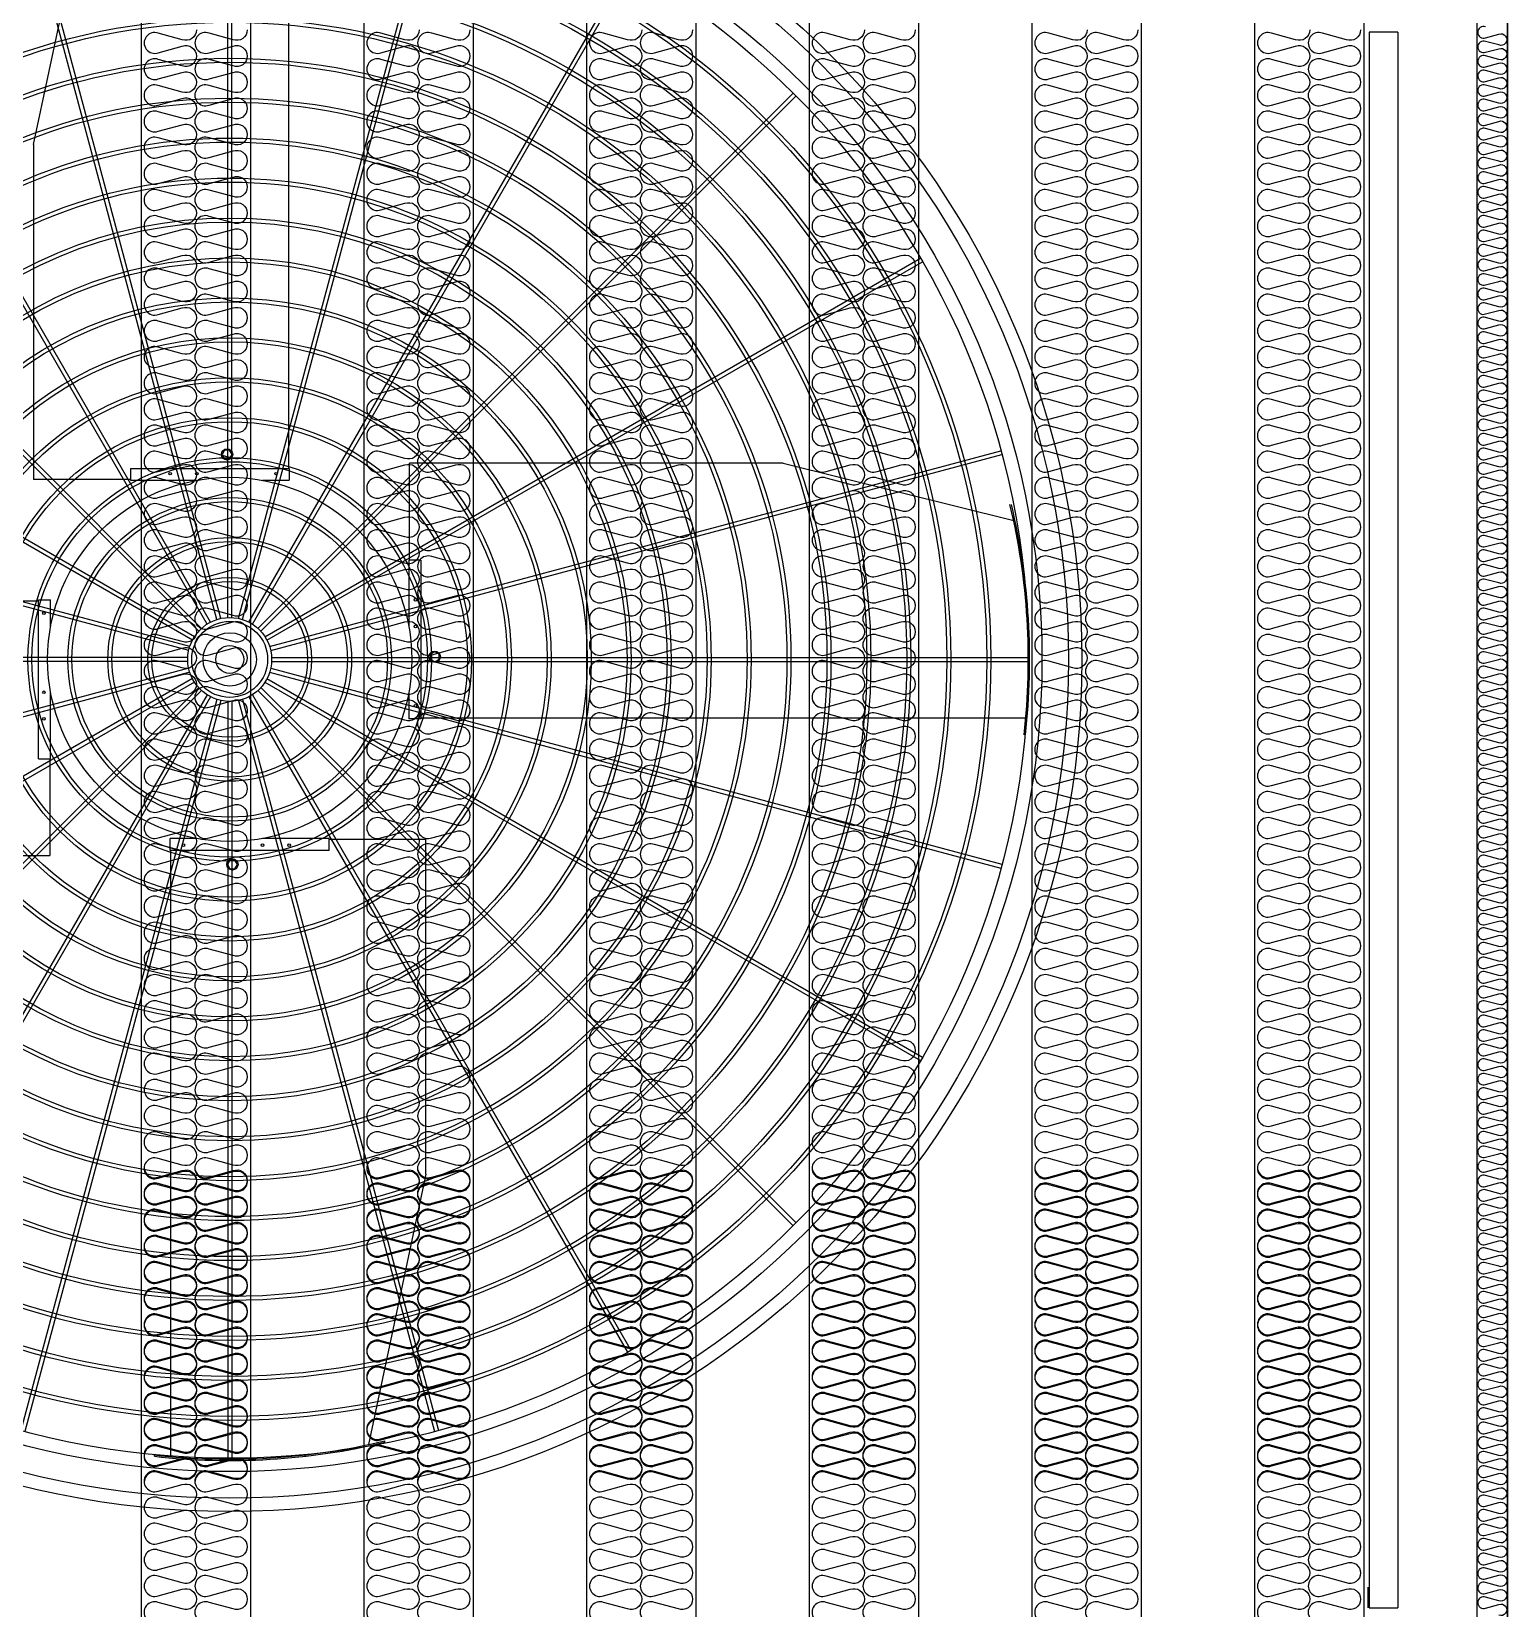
# Model space of a CAD drawing. Header units: millimetres. Extents: x 1817 to 34080, y 1746 to 24560.
# Drawn here: x 6023 to 8048, y 10182 to 12345 of the extents above; entities that cross this region are included whole.
import ezdxf

# ---------------------------------------------------------------- set-up
doc = ezdxf.new("R2010")
doc.units = ezdxf.units.MM
for name, color, linetype in [('LINE', 7, 'Continuous'), ('SMS', 220, 'Continuous'), ('냉각탑', 4, 'Continuous')]:
    doc.layers.add(name, color=color, linetype=linetype)

# ---------------------------------------------------------------- blocks, each defined once
blk = doc.blocks.new('A$C1FB73ED1')
for p, q in [((1277, 1342.9), (1277, 2480)), ((1283, 1342.9), (1283, 2480)), ((1266.6, 1341.6), (972.3, 2439.9)), ((1293.4, 1341.6), (1587.7, 2439.9)), ((1260.8, 1340), (966.5, 2438.3)), ((1299.2, 1340), (1593.5, 2438.3)), ((1245.9, 1333), (677.4, 2317.7)), ((1251.1, 1336), (682.6, 2320.7)), ((1308.9, 1336), (1877.4, 2320.7)), ((1314.1, 1333), (1882.6, 2317.7)), ((1233.4, 1322.4), (429.4, 2126.4)), ((1237.6, 1326.6), (433.6, 2130.6)), ((1322.4, 1326.6), (2126.4, 2130.6)), ((1326.6, 1322.4), (2130.6, 2126.4)), ((1224, 1308.9), (239.3, 1877.4)), ((1227, 1314.1), (242.3, 1882.6)), ((1333, 1314.1), (2317.7, 1882.6)), ((1336, 1308.9), (2320.7, 1877.4)), ((1218.4, 1293.4), (120.1, 1587.7)), ((1220, 1299.2), (121.7, 1593.5)), ((1340, 1299.2), (2438.3, 1593.5)), ((1341.6, 1293.4), (2439.9, 1587.7)), ((1217.1, 1283), (80, 1283)), ((1342.9, 1283), (2480, 1283)), ((1217.1, 1277), (80, 1277)), ((1218.4, 1266.6), (120.1, 972.3)), ((1220, 1260.8), (121.7, 966.5)), ((1340, 1260.8), (2438.3, 966.5)), ((1341.6, 1266.6), (2439.9, 972.3)), ((1342.9, 1277), (2480, 1277)), ((1224, 1251.1), (239.3, 682.6)), ((1227, 1245.9), (242.3, 677.4)), ((1233.4, 1237.6), (429.4, 433.6)), ((1237.6, 1233.4), (433.6, 429.4)), ((1322.4, 1233.4), (2126.4, 429.4)), ((1326.6, 1237.6), (2130.6, 433.6)), ((1333, 1245.9), (2317.7, 677.4)), ((1336, 1251.1), (2320.7, 682.6)), ((1245.9, 1227), (677.4, 242.3)), ((1251.1, 1224), (682.6, 239.3)), ((1260.8, 1220), (966.5, 121.7)), ((1266.6, 1218.4), (972.3, 120.1)), ((1277, 1217.1), (1277, 80)), ((1283, 1217.1), (1283, 80)), ((1293.4, 1218.4), (1587.7, 120.1)), ((1299.2, 1220), (1593.5, 121.7)), ((1308.9, 1224), (1877.4, 239.3)), ((1314.1, 1227), (1882.6, 242.3))]:
    blk.add_line(p, q)
for radius in [1280, 1260, 1220, 1200]:
    blk.add_circle((1280, 1280), radius)
at = {"ltscale": 5}
for radius in [1143, 1137, 1083, 1077, 1023, 1017, 963, 957, 903, 897, 843, 837, 783, 777, 723, 717, 663, 657, 603, 597, 543, 537, 483, 477, 423, 417, 363, 357, 303, 297, 243, 237, 183, 177, 123, 117, 63, 57, 40, 21]:
    blk.add_circle((1280, 1280), radius, dxfattribs=at)
at = {"color": 7}
blk.add_circle((1280, 1280), 273.5, dxfattribs=at)
at = {"layer": 'LINE', "color": 7}
for p, q in [((1368.2, 2477.5), (1368.2, 1567)), ((985.2, 2053.4), (1071.5, 2459.4)), ((985.2, 2053.4), (985.2, 1550)), ((1130.8, 1567), (1369.4, 1567)), ((1130.8, 1567), (1369.4, 1567)), ((1130.8, 1567), (1130.8, 1549)), ((1130.8, 1567), (1130.8, 1549)), ((1369.4, 1567), (1369.4, 1549)), ((1369.4, 1567), (1369.4, 1549)), ((2111.5, 1574.8), (1550, 1574.8)), ((1550, 1429.2), (1550, 1574.8)), ((1550, 1429.2), (1550, 1574.8)), ((2111.5, 1574.8), (2457.5, 1488.5)), ((1130.8, 1550), (985.2, 1550)), ((1130.8, 1550), (985.2, 1550)), ((1130.8, 1549), (1230.5, 1549)), ((1130.8, 1549), (1230.5, 1549)), ((1329.5, 1549), (1369.4, 1549)), ((1329.5, 1549), (1369.4, 1549)), ((1549, 1429.2), (1549, 1329.5)), ((1549, 1429.2), (1549, 1329.5)), ((1567, 1429.2), (1549, 1429.2)), ((1567, 1429.2), (1549, 1429.2)), ((1567, 1429.2), (1567, 1190.6)), ((1567, 1429.2), (1567, 1190.6)), ((84.4, 1368.2), (993, 1368.2)), ((84.4, 1368.2), (993, 1368.2)), ((993, 1130.8), (993, 1369.4)), ((993, 1130.8), (993, 1369.4)), ((993, 1369.4), (1011, 1369.4)), ((993, 1369.4), (1011, 1369.4)), ((993, 1130.8), (993, 1369.4)), ((993, 1130.8), (993, 1369.4)), ((993, 1369.4), (1011, 1369.4)), ((993, 1369.4), (1011, 1369.4)), ((1011, 1329.5), (1011, 1369.4)), ((1011, 1329.5), (1011, 1369.4)), ((1011, 1329.5), (1011, 1369.4)), ((1011, 1329.5), (1011, 1369.4)), ((1011, 1130.8), (1011, 1230.5)), ((1011, 1130.8), (1011, 1230.5)), ((1011, 1130.8), (1011, 1230.5)), ((1011, 1130.8), (1011, 1230.5)), ((1549, 1230.5), (1549, 1190.6)), ((1549, 1230.5), (1549, 1190.6)), ((1567, 1190.6), (1549, 1190.6)), ((1567, 1190.6), (1549, 1190.6)), ((2475.6, 1191.8), (1567, 1191.8)), ((993, 1130.8), (1011, 1130.8)), ((993, 1130.8), (1011, 1130.8)), ((993, 1130.8), (1011, 1130.8)), ((993, 1130.8), (1011, 1130.8)), ((1010, 1130.8), (1010, 985.2)), ((1010, 1130.8), (1010, 985.2)), ((1010, 1130.8), (1010, 985.2)), ((1010, 1130.8), (1010, 985.2)), ((1230.5, 1011), (1190.6, 1011)), ((1190.6, 993), (1190.6, 1011)), ((1230.5, 1011), (1190.6, 1011)), ((1190.6, 993), (1190.6, 1011)), ((1429.2, 1011), (1329.5, 1011)), ((1429.2, 1011), (1329.5, 1011)), ((1429.2, 993), (1429.2, 1011)), ((1429.2, 993), (1429.2, 1011)), ((1429.2, 1010), (1574.8, 1010)), ((1429.2, 1010), (1574.8, 1010)), ((1574.8, 506.6), (1574.8, 1010)), ((508.5, 985.2), (1010, 985.2)), ((508.5, 985.2), (1010, 985.2)), ((1429.2, 993), (1190.6, 993)), ((1429.2, 993), (1190.6, 993)), ((1191.8, 82.5), (1191.8, 993)), ((1574.8, 506.6), (1488.5, 100.6)), ((1512.8, 104.1), (1512.8, 106.1)), ((1166.8, 83), (1166.8, 85)), ((1393.2, 83), (1393.2, 85))]:
    blk.add_line(p, q, dxfattribs=at)
for points in [[(1272.3, 1594.4), (1268.5, 1587.9), (1272.3, 1581.4), (1279.8, 1581.4), (1283.5, 1587.9), (1279.8, 1594.4)], [(1272.3, 1594.4), (1268.5, 1587.9), (1272.3, 1581.4), (1279.8, 1581.4), (1283.5, 1587.9), (1279.8, 1594.4)], [(1594.4, 1287.7), (1587.9, 1291.5), (1581.4, 1287.7), (1581.4, 1280.2), (1587.9, 1276.5), (1594.4, 1280.2)], [(1594.4, 1287.7), (1587.9, 1291.5), (1581.4, 1287.7), (1581.4, 1280.2), (1587.9, 1276.5), (1594.4, 1280.2)], [(1287.7, 965.6), (1291.5, 972.1), (1287.7, 978.6), (1280.2, 978.6), (1276.5, 972.1), (1280.2, 965.6)], [(1287.7, 965.6), (1291.5, 972.1), (1287.7, 978.6), (1280.2, 978.6), (1276.5, 972.1), (1280.2, 965.6)]]:
    blk.add_lwpolyline(points, close=True, dxfattribs=at)
for centre, radius in [((1276, 1587.9), 8.5), ((1276, 1587.9), 8.5), ((1190.6, 1559), 2), ((1190.6, 1559), 2), ((1230.6, 1559), 2), ((1230.6, 1559), 2), ((1349.6, 1559), 2), ((1349.6, 1559), 2), ((1001, 1349.6), 2), ((1001, 1349.6), 2), ((1001, 1349.6), 2), ((1001, 1349.6), 2), ((1559, 1369.4), 2), ((1559, 1369.4), 2), ((1559, 1329.4), 2), ((1559, 1329.4), 2), ((1587.9, 1284), 8.5), ((1587.9, 1284), 8.5), ((1001, 1230.6), 2), ((1001, 1230.6), 2), ((1001, 1230.6), 2), ((1001, 1230.6), 2), ((1559, 1210.4), 2), ((1559, 1210.4), 2), ((1001, 1190.6), 2), ((1001, 1190.6), 2), ((1001, 1190.6), 2), ((1001, 1190.6), 2), ((1210.4, 1001), 2), ((1210.4, 1001), 2), ((1329.4, 1001), 2), ((1329.4, 1001), 2), ((1369.4, 1001), 2), ((1369.4, 1001), 2), ((1284, 972.1), 8.5), ((1284, 972.1), 8.5)]:
    blk.add_circle(centre, radius, dxfattribs=at)
for centre, radius, start, end in [((1481.5, 1280), 998, 353.4876, 13.487), ((1481.5, 1280), 1000, 353.5007, 13.4595), ((1280, 1076.6), 998, 263.4876, 283.487), ((1280, 1076.6), 1000, 263.5007, 283.4595)]:
    blk.add_arc(centre, radius, start, end, dxfattribs=at)
blk = doc.blocks.new('SP전면')
at = {"color": 7}
for p, q in [((31549.2, -80510.4), (31549.2, -83988.4)), ((31699.2, -80510.4), (31699.2, -83988.4))]:
    blk.add_line(p, q, dxfattribs=at)
at = {"layer": 'SMS', "color": 5}
for points in [[(31625.1, -81432.6, -0.524856), (31605.6, -81446.1), (31572.7, -81437.2, 1.449198), (31572.7, -81464), (31605.6, -81455.1, -0.524856), (31625.1, -81468.6, -0.524856), (31605.6, -81482), (31572.7, -81473.1, 1.449198), (31572.7, -81499.9), (31605.6, -81491, -0.524856), (31625.1, -81504.5, -0.524856), (31605.6, -81517.9), (31572.7, -81509, 1.449198), (31572.7, -81535.9), (31605.6, -81526.9, -0.524856), (31625.1, -81540.4, -0.524856), (31605.6, -81553.8), (31572.7, -81544.9, 1.449198), (31572.7, -81571.8), (31605.6, -81562.9, -0.524856), (31625.1, -81576.3, -0.524856), (31605.6, -81589.7), (31572.7, -81580.8, 1.449198), (31572.7, -81607.7), (31605.6, -81598.8, -0.524856), (31625.1, -81612.2, -0.524856), (31605.6, -81625.6), (31572.7, -81616.7, 1.449198), (31572.7, -81643.6), (31605.6, -81634.7, -0.524856), (31625.1, -81648.1, -0.524856), (31605.6, -81661.5), (31572.7, -81652.6, 1.449198), (31572.7, -81679.5), (31605.6, -81670.6, -0.524856), (31625.1, -81684, -0.524856), (31605.6, -81697.4), (31572.7, -81688.5, 1.449198), (31572.7, -81715.4), (31605.6, -81706.5, -0.524856), (31625.1, -81719.9, -0.524856), (31605.6, -81733.4), (31572.7, -81724.5, 1.449198), (31572.7, -81751.3), (31605.6, -81742.4, -0.524856), (31625.1, -81755.8, -0.524856), (31605.6, -81769.3), (31572.7, -81760.4, 1.449198), (31572.7, -81787.2), (31605.6, -81778.3, -0.524856), (31625.1, -81791.7, -0.524856), (31605.6, -81805.2), (31572.7, -81796.3, 1.449198), (31572.7, -81823.1), (31605.6, -81814.2, -0.524856), (31625.1, -81827.7, -0.524856), (31605.6, -81841.1), (31572.7, -81832.2, 1.449198), (31572.7, -81859), (31605.6, -81850.1, -0.524856), (31625.1, -81863.6, -0.524856), (31605.6, -81877), (31572.7, -81868.1, 1.449198), (31572.7, -81895), (31605.6, -81886, -0.524856), (31625.1, -81899.5, -0.524856), (31605.6, -81912.9), (31572.7, -81904, 1.449198), (31572.7, -81930.9), (31605.6, -81922, -0.524856), (31625.1, -81935.4, -0.524856), (31605.6, -81948.8), (31572.7, -81939.9, 1.449198), (31572.7, -81966.8), (31605.6, -81957.9, -0.524856), (31625.1, -81971.3, -0.524856), (31605.6, -81984.7), (31572.7, -81975.8, 1.449198), (31572.7, -82002.7), (31605.6, -81993.8, -0.524856), (31625.1, -82007.2, -0.524856), (31605.6, -82020.6), (31572.7, -82011.7, 1.449198), (31572.7, -82038.6), (31605.6, -82029.7, -0.524856), (31625.1, -82043.1, -0.524856), (31605.6, -82056.5), (31572.7, -82047.6, 1.449198), (31572.7, -82074.5), (31605.6, -82065.6, -0.524856), (31625.1, -82079, -0.524856), (31605.6, -82092.5), (31572.7, -82083.6, 1.449198), (31572.7, -82110.4), (31605.6, -82101.5, -0.524856), (31625.1, -82114.9, -0.524856), (31605.6, -82128.4), (31572.7, -82119.5, 1.449198), (31572.7, -82146.3), (31605.6, -82137.4, -0.524856), (31625.1, -82150.8, -0.524856), (31605.6, -82164.3), (31572.7, -82155.4, 1.449198), (31572.7, -82182.2), (31605.6, -82173.3, -0.524856), (31625.1, -82186.8, -0.524856), (31605.6, -82200.2), (31572.7, -82191.3, 1.449198), (31572.7, -82218.1), (31605.6, -82209.2, -0.524856), (31625.1, -82222.7, -0.524856), (31605.6, -82236.1), (31572.7, -82227.2, 1.449198), (31572.7, -82254.1), (31605.6, -82245.1, -0.524856), (31625.1, -82258.6, -0.524856), (31605.6, -82272), (31572.7, -82263.1, 1.449198), (31572.7, -82290), (31605.6, -82281.1, -0.524856), (31625.1, -82294.5, -0.524856), (31605.6, -82307.9), (31572.7, -82299, 1.449198), (31572.7, -82325.9), (31605.6, -82317, -0.524856), (31625.1, -82330.4, -0.524856), (31605.6, -82343.8), (31572.7, -82334.9, 1.449198), (31572.7, -82361.8), (31605.6, -82352.9, -0.524856), (31625.1, -82366.3, -0.417249), (31610.6, -82380.7)], [(31694.7, -81432.6, -0.524856), (31675.2, -81446.1), (31642.3, -81437.2, 1.449198), (31642.3, -81464), (31675.2, -81455.1, -0.524856), (31694.7, -81468.6, -0.524856), (31675.2, -81482), (31642.3, -81473.1, 1.449198), (31642.3, -81499.9), (31675.2, -81491, -0.524856), (31694.7, -81504.5, -0.524856), (31675.2, -81517.9), (31642.3, -81509, 1.449198), (31642.3, -81535.9), (31675.2, -81526.9, -0.524856), (31694.7, -81540.4, -0.524856), (31675.2, -81553.8), (31642.3, -81544.9, 1.449198), (31642.3, -81571.8), (31675.2, -81562.9, -0.524856), (31694.7, -81576.3, -0.524856), (31675.2, -81589.7), (31642.3, -81580.8, 1.449198), (31642.3, -81607.7), (31675.2, -81598.8, -0.524856), (31694.7, -81612.2, -0.524856), (31675.2, -81625.6), (31642.3, -81616.7, 1.449198), (31642.3, -81643.6), (31675.2, -81634.7, -0.524856), (31694.7, -81648.1, -0.524856), (31675.2, -81661.5), (31642.3, -81652.6, 1.449198), (31642.3, -81679.5), (31675.2, -81670.6, -0.524856), (31694.7, -81684, -0.524856), (31675.2, -81697.4), (31642.3, -81688.5, 1.449198), (31642.3, -81715.4), (31675.2, -81706.5, -0.524856), (31694.7, -81719.9, -0.524856), (31675.2, -81733.4), (31642.3, -81724.5, 1.449198), (31642.3, -81751.3), (31675.2, -81742.4, -0.524856), (31694.7, -81755.8, -0.524856), (31675.2, -81769.3), (31642.3, -81760.4, 1.449198), (31642.3, -81787.2), (31675.2, -81778.3, -0.524856), (31694.7, -81791.7, -0.524856), (31675.2, -81805.2), (31642.3, -81796.3, 1.449198), (31642.3, -81823.1), (31675.2, -81814.2, -0.524856), (31694.7, -81827.7, -0.524856), (31675.2, -81841.1), (31642.3, -81832.2, 1.449198), (31642.3, -81859), (31675.2, -81850.1, -0.524856), (31694.7, -81863.6, -0.524856), (31675.2, -81877), (31642.3, -81868.1, 1.449198), (31642.3, -81895), (31675.2, -81886, -0.524856), (31694.7, -81899.5, -0.524856), (31675.2, -81912.9), (31642.3, -81904, 1.449198), (31642.3, -81930.9), (31675.2, -81922, -0.524856), (31694.7, -81935.4, -0.524856), (31675.2, -81948.8), (31642.3, -81939.9, 1.449198), (31642.3, -81966.8), (31675.2, -81957.9, -0.524856), (31694.7, -81971.3, -0.524856), (31675.2, -81984.7), (31642.3, -81975.8, 1.449198), (31642.3, -82002.7), (31675.2, -81993.8, -0.524856), (31694.7, -82007.2, -0.524856), (31675.2, -82020.6), (31642.3, -82011.7, 1.449198), (31642.3, -82038.6), (31675.2, -82029.7, -0.524856), (31694.7, -82043.1, -0.524856), (31675.2, -82056.5), (31642.3, -82047.6, 1.449198), (31642.3, -82074.5), (31675.2, -82065.6, -0.524856), (31694.7, -82079, -0.524856), (31675.2, -82092.5), (31642.3, -82083.6, 1.449198), (31642.3, -82110.4), (31675.2, -82101.5, -0.524856), (31694.7, -82114.9, -0.524856), (31675.2, -82128.4), (31642.3, -82119.5, 1.449198), (31642.3, -82146.3), (31675.2, -82137.4, -0.524856), (31694.7, -82150.8, -0.524856), (31675.2, -82164.3), (31642.3, -82155.4, 1.449198), (31642.3, -82182.2), (31675.2, -82173.3, -0.524856), (31694.7, -82186.8, -0.524856), (31675.2, -82200.2), (31642.3, -82191.3, 1.449198), (31642.3, -82218.1), (31675.2, -82209.2, -0.524856), (31694.7, -82222.7, -0.524856), (31675.2, -82236.1), (31642.3, -82227.2, 1.449198), (31642.3, -82254.1), (31675.2, -82245.1, -0.524856), (31694.7, -82258.6, -0.524856), (31675.2, -82272), (31642.3, -82263.1, 1.449198), (31642.3, -82290), (31675.2, -82281.1, -0.524856), (31694.7, -82294.5, -0.524856), (31675.2, -82307.9), (31642.3, -82299, 1.449198), (31642.3, -82325.9), (31675.2, -82317, -0.524856), (31694.7, -82330.4, -0.524856), (31675.2, -82343.8), (31642.3, -82334.9, 1.449198), (31642.3, -82361.8), (31675.2, -82352.9, -0.524856), (31694.7, -82366.3, -0.417249), (31680.2, -82380.7)], [(31553.7, -82351.9, 0.446849), (31572.7, -82361.8), (31605.6, -82352.9, -0.524856), (31625.1, -82366.3, -0.524856), (31605.6, -82379.7), (31572.7, -82370.8, 1.449198), (31572.7, -82397.7), (31605.6, -82388.8, -0.524856), (31625.1, -82402.2, -0.524856), (31605.6, -82415.6), (31572.7, -82406.7, 1.449198), (31572.7, -82433.6), (31605.6, -82424.7, -0.524856), (31625.1, -82438.1, -0.524856), (31605.6, -82451.6), (31572.7, -82442.7, 1.449198), (31572.7, -82469.5), (31605.6, -82460.6, -0.524856), (31625.1, -82474, -0.524856), (31605.6, -82487.5), (31572.7, -82478.6, 1.449198), (31572.7, -82505.4), (31605.6, -82496.5, -0.524856), (31625.1, -82509.9, -0.524856), (31605.6, -82523.4), (31572.7, -82514.5, 1.449198), (31572.7, -82541.3), (31605.6, -82532.4, -0.524856), (31625.1, -82545.9, -0.524856), (31605.6, -82559.3), (31572.7, -82550.4, 1.449198), (31572.7, -82577.2), (31605.6, -82568.3, -0.524856), (31625.1, -82581.8, -0.524856), (31605.6, -82595.2), (31572.7, -82586.3, 1.449198), (31572.7, -82613.2), (31605.6, -82604.2, -0.524856), (31625.1, -82617.7, -0.524856), (31605.6, -82631.1), (31572.7, -82622.2, 1.449198), (31572.7, -82649.1), (31605.6, -82640.2, -0.524856), (31625.1, -82653.6, -0.524856), (31605.6, -82667), (31572.7, -82658.1, 1.449198), (31572.7, -82685), (31605.6, -82676.1, -0.524856), (31625.1, -82689.5, -0.524856), (31605.6, -82702.9), (31572.7, -82694, 1.449198), (31572.7, -82720.9), (31605.6, -82712, -0.524856), (31625.1, -82725.4, -0.524856), (31605.6, -82738.8), (31572.7, -82729.9, 1.449198), (31572.7, -82756.8), (31605.6, -82747.9, -0.524856), (31625.1, -82761.3, -0.524856), (31605.6, -82774.7), (31572.7, -82765.8, 1.449198), (31572.7, -82792.7), (31605.6, -82783.8, -0.524856), (31625.1, -82797.2, -0.524856), (31605.6, -82810.7), (31572.7, -82801.8, 1.449198), (31572.7, -82828.6), (31605.6, -82819.7, -0.524856), (31625.1, -82833.1, -0.524856), (31605.6, -82846.6), (31572.7, -82837.7, 1.449198), (31572.7, -82864.5), (31605.6, -82855.6, -0.524856), (31625.1, -82869, -0.524856), (31605.6, -82882.5), (31572.7, -82873.6, 1.449198), (31572.7, -82900.4), (31605.6, -82891.5, -0.524856), (31625.1, -82905, -0.524856), (31605.6, -82918.4), (31572.7, -82909.5, 1.449198), (31572.7, -82936.3), (31605.6, -82927.4, -0.524856), (31625.1, -82940.9, -0.524856), (31605.6, -82954.3), (31572.7, -82945.4, 1.449198), (31572.7, -82972.3), (31605.6, -82963.3, -0.524856), (31625.1, -82976.8, -0.524856), (31605.6, -82990.2), (31572.7, -82981.3, 1.449198), (31572.7, -83008.2), (31605.6, -82999.3, -0.524856), (31625.1, -83012.7, -0.524856), (31605.6, -83026.1), (31572.7, -83017.2, 1.449198), (31572.7, -83044.1), (31605.6, -83035.2, -0.524856), (31625.1, -83048.6, -0.524856), (31605.6, -83062), (31572.7, -83053.1, 1.449198), (31572.7, -83080), (31605.6, -83071.1, -0.524856), (31625.1, -83084.5, -0.524856), (31605.6, -83097.9), (31572.7, -83089, 1.449198), (31572.7, -83115.9), (31605.6, -83107, -0.524856), (31625.1, -83120.4, -0.524856), (31605.6, -83133.8), (31572.7, -83124.9, 1.449198), (31572.7, -83151.8), (31605.6, -83142.9, -0.524856), (31625.1, -83156.3, -0.524856), (31605.6, -83169.8), (31572.7, -83160.9, 1.449198), (31572.7, -83187.7), (31605.6, -83178.8, -0.524856), (31625.1, -83192.2, -0.524856), (31605.6, -83205.7), (31572.7, -83196.8, 1.449198), (31572.7, -83223.6), (31605.6, -83214.7, -0.524856), (31625.1, -83228.1, -0.524856), (31605.6, -83241.6), (31572.7, -83232.7, 1.449198), (31572.7, -83259.5), (31605.6, -83250.6, -0.524856), (31625.1, -83264.1, -0.524856), (31605.6, -83277.5), (31572.7, -83268.6, 1.449198), (31572.7, -83295.4), (31605.6, -83286.5, -0.524856), (31625.1, -83300, -0.524856), (31605.6, -83313.4), (31572.7, -83304.5, 1.449198), (31572.7, -83331.4), (31605.6, -83322.4, -0.524856), (31625.1, -83335.9, -0.524856), (31605.6, -83349.3), (31572.7, -83340.4, 1.449198), (31572.7, -83367.3), (31605.6, -83358.4, -0.524856), (31625.1, -83371.8, -0.524856), (31605.6, -83385.2), (31572.7, -83376.3, 0.440524), (31553.8, -83385.9, 0.440524)], [(31623.3, -82351.9, 0.446849), (31642.3, -82361.8), (31675.2, -82352.9, -0.524856), (31694.7, -82366.3, -0.524856), (31675.2, -82379.7), (31642.3, -82370.8, 1.449198), (31642.3, -82397.7), (31675.2, -82388.8, -0.524856), (31694.7, -82402.2, -0.524856), (31675.2, -82415.6), (31642.3, -82406.7, 1.449198), (31642.3, -82433.6), (31675.2, -82424.7, -0.524856), (31694.7, -82438.1, -0.524856), (31675.2, -82451.6), (31642.3, -82442.7, 1.449198), (31642.3, -82469.5), (31675.2, -82460.6, -0.524856), (31694.7, -82474, -0.524856), (31675.2, -82487.5), (31642.3, -82478.6, 1.449198), (31642.3, -82505.4), (31675.2, -82496.5, -0.524856), (31694.7, -82509.9, -0.524856), (31675.2, -82523.4), (31642.3, -82514.5, 1.449198), (31642.3, -82541.3), (31675.2, -82532.4, -0.524856), (31694.7, -82545.9, -0.524856), (31675.2, -82559.3), (31642.3, -82550.4, 1.449198), (31642.3, -82577.2), (31675.2, -82568.3, -0.524856), (31694.7, -82581.8, -0.524856), (31675.2, -82595.2), (31642.3, -82586.3, 1.449198), (31642.3, -82613.2), (31675.2, -82604.2, -0.524856), (31694.7, -82617.7, -0.524856), (31675.2, -82631.1), (31642.3, -82622.2, 1.449198), (31642.3, -82649.1), (31675.2, -82640.2, -0.524856), (31694.7, -82653.6, -0.524856), (31675.2, -82667), (31642.3, -82658.1, 1.449198), (31642.3, -82685), (31675.2, -82676.1, -0.524856), (31694.7, -82689.5, -0.524856), (31675.2, -82702.9), (31642.3, -82694, 1.449198), (31642.3, -82720.9), (31675.2, -82712, -0.524856), (31694.7, -82725.4, -0.524856), (31675.2, -82738.8), (31642.3, -82729.9, 1.449198), (31642.3, -82756.8), (31675.2, -82747.9, -0.524856), (31694.7, -82761.3, -0.524856), (31675.2, -82774.7), (31642.3, -82765.8, 1.449198), (31642.3, -82792.7), (31675.2, -82783.8, -0.524856), (31694.7, -82797.2, -0.524856), (31675.2, -82810.7), (31642.3, -82801.8, 1.449198), (31642.3, -82828.6), (31675.2, -82819.7, -0.524856), (31694.7, -82833.1, -0.524856), (31675.2, -82846.6), (31642.3, -82837.7, 1.449198), (31642.3, -82864.5), (31675.2, -82855.6, -0.524856), (31694.7, -82869, -0.524856), (31675.2, -82882.5), (31642.3, -82873.6, 1.449198), (31642.3, -82900.4), (31675.2, -82891.5, -0.524856), (31694.7, -82905, -0.524856), (31675.2, -82918.4), (31642.3, -82909.5, 1.449198), (31642.3, -82936.3), (31675.2, -82927.4, -0.524856), (31694.7, -82940.9, -0.524856), (31675.2, -82954.3), (31642.3, -82945.4, 1.449198), (31642.3, -82972.3), (31675.2, -82963.3, -0.524856), (31694.7, -82976.8, -0.524856), (31675.2, -82990.2), (31642.3, -82981.3, 1.449198), (31642.3, -83008.2), (31675.2, -82999.3, -0.524856), (31694.7, -83012.7, -0.524856), (31675.2, -83026.1), (31642.3, -83017.2, 1.449198), (31642.3, -83044.1), (31675.2, -83035.2, -0.524856), (31694.7, -83048.6, -0.524856), (31675.2, -83062), (31642.3, -83053.1, 1.449198), (31642.3, -83080), (31675.2, -83071.1, -0.524856), (31694.7, -83084.5, -0.524856), (31675.2, -83097.9), (31642.3, -83089, 1.449198), (31642.3, -83115.9), (31675.2, -83107, -0.524856), (31694.7, -83120.4, -0.524856), (31675.2, -83133.8), (31642.3, -83124.9, 1.449198), (31642.3, -83151.8), (31675.2, -83142.9, -0.524856), (31694.7, -83156.3, -0.524856), (31675.2, -83169.8), (31642.3, -83160.9, 1.449198), (31642.3, -83187.7), (31675.2, -83178.8, -0.524856), (31694.7, -83192.2, -0.524856), (31675.2, -83205.7), (31642.3, -83196.8, 1.449198), (31642.3, -83223.6), (31675.2, -83214.7, -0.524856), (31694.7, -83228.1, -0.524856), (31675.2, -83241.6), (31642.3, -83232.7, 1.449198), (31642.3, -83259.5), (31675.2, -83250.6, -0.524856), (31694.7, -83264.1, -0.524856), (31675.2, -83277.5), (31642.3, -83268.6, 1.449198), (31642.3, -83295.4), (31675.2, -83286.5, -0.524856), (31694.7, -83300, -0.524856), (31675.2, -83313.4), (31642.3, -83304.5, 1.449198), (31642.3, -83331.4), (31675.2, -83322.4, -0.524856), (31694.7, -83335.9, -0.524856), (31675.2, -83349.3), (31642.3, -83340.4, 1.449198), (31642.3, -83367.3), (31675.2, -83358.4, -0.524856), (31694.7, -83371.8, -0.524856), (31675.2, -83385.2), (31642.3, -83376.3, 0.440524), (31623.4, -83385.9, 0.440524)], [(31553.7, -82996.9, 0.446849), (31572.7, -83006.8), (31605.6, -82997.9, -0.524856), (31625.1, -83011.3, -0.524856), (31605.6, -83024.7), (31572.7, -83015.8, 1.449198), (31572.7, -83042.7), (31605.6, -83033.8, -0.524856), (31625.1, -83047.2, -0.524856), (31605.6, -83060.6), (31572.7, -83051.7, 1.449198), (31572.7, -83078.6), (31605.6, -83069.7, -0.524856), (31625.1, -83083.1, -0.524856), (31605.6, -83096.6), (31572.7, -83087.7, 1.449198), (31572.7, -83114.5), (31605.6, -83105.6, -0.524856), (31625.1, -83119, -0.524856), (31605.6, -83132.5), (31572.7, -83123.6, 1.449198), (31572.7, -83150.4), (31605.6, -83141.5, -0.524856), (31625.1, -83154.9, -0.524856), (31605.6, -83168.4), (31572.7, -83159.5, 1.449198), (31572.7, -83186.3), (31605.6, -83177.4, -0.524856), (31625.1, -83190.9, -0.524856), (31605.6, -83204.3), (31572.7, -83195.4, 1.449198), (31572.7, -83222.2), (31605.6, -83213.3, -0.524856), (31625.1, -83226.8, -0.524856), (31605.6, -83240.2), (31572.7, -83231.3, 1.449198), (31572.7, -83258.2), (31605.6, -83249.2, -0.524856), (31625.1, -83262.7, -0.524856), (31605.6, -83276.1), (31572.7, -83267.2, 1.449198), (31572.7, -83294.1), (31605.6, -83285.2, -0.524856), (31625.1, -83298.6, -0.524856), (31605.6, -83312), (31572.7, -83303.1, 1.449198), (31572.7, -83330), (31605.6, -83321.1, -0.524856), (31625.1, -83334.5, -0.524856), (31605.6, -83347.9), (31572.7, -83339, 1.449198), (31572.7, -83365.9), (31605.6, -83357, -0.524856), (31625.1, -83370.4, -0.524856), (31605.6, -83383.8), (31572.7, -83374.9, 1.449198), (31572.7, -83401.8), (31605.6, -83392.9, -0.524856), (31625.1, -83406.3, -0.524856), (31605.6, -83419.7), (31572.7, -83410.8, 1.449198), (31572.7, -83437.7), (31605.6, -83428.8, -0.524856), (31625.1, -83442.2, -0.524856), (31605.6, -83455.7), (31572.7, -83446.8, 1.449198), (31572.7, -83473.6), (31605.6, -83464.7, -0.524856), (31625.1, -83478.1, -0.524856), (31605.6, -83491.6), (31572.7, -83482.7, 1.449198), (31572.7, -83509.5), (31605.6, -83500.6, -0.524856), (31625.1, -83514, -0.524856), (31605.6, -83527.5), (31572.7, -83518.6, 1.449198), (31572.7, -83545.4), (31605.6, -83536.5, -0.524856), (31625.1, -83550, -0.524856), (31605.6, -83563.4), (31572.7, -83554.5, 1.449198), (31572.7, -83581.3), (31605.6, -83572.4, -0.524856), (31625.1, -83585.9, -0.524856), (31605.6, -83599.3), (31572.7, -83590.4, 1.449198), (31572.7, -83617.3)], [(31623.3, -82996.9, 0.446849), (31642.3, -83006.8), (31675.2, -82997.9, -0.524856), (31694.7, -83011.3, -0.524856), (31675.2, -83024.7), (31642.3, -83015.8, 1.449198), (31642.3, -83042.7), (31675.2, -83033.8, -0.524856), (31694.7, -83047.2, -0.524856), (31675.2, -83060.6), (31642.3, -83051.7, 1.449198), (31642.3, -83078.6), (31675.2, -83069.7, -0.524856), (31694.7, -83083.1, -0.524856), (31675.2, -83096.6), (31642.3, -83087.7, 1.449198), (31642.3, -83114.5), (31675.2, -83105.6, -0.524856), (31694.7, -83119, -0.524856), (31675.2, -83132.5), (31642.3, -83123.6, 1.449198), (31642.3, -83150.4), (31675.2, -83141.5, -0.524856), (31694.7, -83154.9, -0.524856), (31675.2, -83168.4), (31642.3, -83159.5, 1.449198), (31642.3, -83186.3), (31675.2, -83177.4, -0.524856), (31694.7, -83190.9, -0.524856), (31675.2, -83204.3), (31642.3, -83195.4, 1.449198), (31642.3, -83222.2), (31675.2, -83213.3, -0.524856), (31694.7, -83226.8, -0.524856), (31675.2, -83240.2), (31642.3, -83231.3, 1.449198), (31642.3, -83258.2), (31675.2, -83249.2, -0.524856), (31694.7, -83262.7, -0.524856), (31675.2, -83276.1), (31642.3, -83267.2, 1.449198), (31642.3, -83294.1), (31675.2, -83285.2, -0.524856), (31694.7, -83298.6, -0.524856), (31675.2, -83312), (31642.3, -83303.1, 1.449198), (31642.3, -83330), (31675.2, -83321.1, -0.524856), (31694.7, -83334.5, -0.524856), (31675.2, -83347.9), (31642.3, -83339, 1.449198), (31642.3, -83365.9), (31675.2, -83357, -0.524856), (31694.7, -83370.4, -0.524856), (31675.2, -83383.8), (31642.3, -83374.9, 1.449198), (31642.3, -83401.8), (31675.2, -83392.9, -0.524856), (31694.7, -83406.3, -0.524856), (31675.2, -83419.7), (31642.3, -83410.8, 1.449198), (31642.3, -83437.7), (31675.2, -83428.8, -0.524856), (31694.7, -83442.2, -0.524856), (31675.2, -83455.7), (31642.3, -83446.8, 1.449198), (31642.3, -83473.6), (31675.2, -83464.7, -0.524856), (31694.7, -83478.1, -0.524856), (31675.2, -83491.6), (31642.3, -83482.7, 1.449198), (31642.3, -83509.5), (31675.2, -83500.6, -0.524856), (31694.7, -83514, -0.524856), (31675.2, -83527.5), (31642.3, -83518.6, 1.449198), (31642.3, -83545.4), (31675.2, -83536.5, -0.524856), (31694.7, -83550, -0.524856), (31675.2, -83563.4), (31642.3, -83554.5, 1.449198), (31642.3, -83581.3), (31675.2, -83572.4, -0.524856), (31694.7, -83585.9, -0.524856), (31675.2, -83599.3), (31642.3, -83590.4, 1.449198), (31642.3, -83617.3)], [(31572.7, -83376.3, 1.449198), (31572.7, -83403.2), (31605.6, -83394.3, -0.524856), (31625.1, -83407.7, -0.524856), (31605.6, -83421.1), (31572.7, -83412.2, 0.54148), (31553.3, -83426.4, 0.54148)], [(31642.3, -83376.3, 1.449198), (31642.3, -83403.2), (31675.2, -83394.3, -0.524856), (31694.7, -83407.7, -0.524856), (31675.2, -83421.1), (31642.3, -83412.2, 0.54148), (31622.9, -83426.4, 0.54148)]]:
    blk.add_lwpolyline(points, format="xyb", dxfattribs=at)
blk = doc.blocks.new('3')
at = {"color": 7}
for p, q in [((8005.6, 13311.9), (8005.6, 9791.9)), ((8047.6, 13311.9), (8047.6, 9711.9))]:
    blk.add_line(p, q, dxfattribs=at)
for p, q in [((8047.6, 13311.9), (8047.6, 9711.9)), ((7857.9, 12344.4), (7857.9, 10182.6)), ((7897.3, 12344.4), (7857.9, 12344.4)), ((7897.3, 12344.4), (7897.3, 10182.6)), ((7856.1, 10210.7), (7856.1, 10182.6)), ((7857.9, 10182.6), (7897.3, 10182.6))]:
    blk.add_line(p, q)
at = {"ltscale": 500, "elevation": 0}
blk.add_lwpolyline([(4447.6, 13311.9), (8047.3, 13311.9), (8047.3, 9711.9), (4447.6, 9711.9)], close=True, dxfattribs=at)
at = {"layer": 'SMS', "color": 5, "elevation": 0}
for points in [[(8017.5, 12351.8, 0.524856), (8006.7, 12344.3, 0.524856), (8017.5, 12336.8), (8035.8, 12341.8, -1.449198), (8035.8, 12326.9), (8017.5, 12331.8, 0.524856), (8006.7, 12324.3, 0.524856), (8017.5, 12316.9), (8035.8, 12321.8, -1.449198), (8035.8, 12306.9), (8017.5, 12311.9, 0.524856), (8006.7, 12304.4, 0.524856), (8017.5, 12296.9), (8035.8, 12301.9, -1.449198), (8035.8, 12287), (8017.5, 12291.9, 0.524856), (8006.7, 12284.4, 0.524856), (8017.5, 12277), (8035.8, 12281.9, -1.449198), (8035.8, 12267), (8017.5, 12272, 0.524856), (8006.7, 12264.5, 0.524856), (8017.5, 12257), (8035.8, 12262, -1.449198), (8035.8, 12247.1), (8017.5, 12252, 0.524856), (8006.7, 12244.5, 0.524856), (8017.5, 12237.1), (8035.8, 12242, -1.449198), (8035.8, 12227.1), (8017.5, 12232.1, 0.524856), (8006.7, 12224.6, 0.524856), (8017.5, 12217.1), (8035.8, 12222.1, -1.449198), (8035.8, 12207.2), (8017.5, 12212.1, 0.524856), (8006.7, 12204.6, 0.524856), (8017.5, 12197.2), (8035.8, 12202.1, -1.449198), (8035.8, 12187.2), (8017.5, 12192.2, 0.524856), (8006.7, 12184.7, 0.524856), (8017.5, 12177.2), (8035.8, 12182.2, -1.449198), (8035.8, 12167.3), (8017.5, 12172.2, 0.524856), (8006.7, 12164.7, 0.524856), (8017.5, 12157.3), (8035.8, 12162.2, -1.449198), (8035.8, 12147.3), (8017.5, 12152.3, 0.524856), (8006.7, 12144.8, 0.417249), (8014.8, 12136.8)], [(8046.3, 12152.8, -0.446849), (8035.8, 12147.3), (8017.5, 12152.3, 0.524856), (8006.7, 12144.8, 0.524856), (8017.5, 12137.3), (8035.8, 12142.3, -1.449198), (8035.8, 12127.4), (8017.5, 12132.3, 0.524856), (8006.7, 12124.8, 0.524856), (8017.5, 12117.4), (8035.8, 12122.3, -1.449198), (8035.8, 12107.4), (8017.5, 12112.4, 0.524856), (8006.7, 12104.9, 0.524856), (8017.5, 12097.4), (8035.8, 12102.4, -1.449198), (8035.8, 12087.5), (8017.5, 12092.4, 0.524856), (8006.7, 12084.9, 0.524856), (8017.5, 12077.5), (8035.8, 12082.4, -1.449198), (8035.8, 12067.5), (8017.5, 12072.5, 0.524856), (8006.7, 12065, 0.524856), (8017.5, 12057.5), (8035.8, 12062.5, -1.449198), (8035.8, 12047.6), (8017.5, 12052.5, 0.524856), (8006.7, 12045, 0.524856), (8017.5, 12037.6), (8035.8, 12042.5, -1.449198), (8035.8, 12027.6), (8017.5, 12032.6, 0.524856), (8006.7, 12025.1, 0.524856), (8017.5, 12017.6), (8035.8, 12022.6, -1.449198), (8035.8, 12007.7), (8017.5, 12012.6, 0.524856), (8006.7, 12005.1, 0.524856), (8017.5, 11997.7), (8035.8, 12002.6, -1.449198), (8035.8, 11987.7), (8017.5, 11992.7, 0.524856), (8006.7, 11985.2, 0.524856), (8017.5, 11977.7), (8035.8, 11982.7, -1.449198), (8035.8, 11967.8), (8017.5, 11972.7, 0.524856), (8006.7, 11965.2, 0.524856), (8017.5, 11957.8), (8035.8, 11962.7, -1.449198), (8035.8, 11947.8), (8017.5, 11952.8, 0.524856), (8006.7, 11945.3, 0.524856), (8017.5, 11937.8), (8035.8, 11942.8, -1.449198), (8035.8, 11927.9), (8017.5, 11932.8, 0.524856), (8006.7, 11925.3, 0.524856), (8017.5, 11917.9), (8035.8, 11922.8, -1.449198), (8035.8, 11907.9), (8017.5, 11912.9, 0.524856), (8006.7, 11905.4, 0.524856), (8017.5, 11897.9), (8035.8, 11902.9, -1.449198), (8035.8, 11888), (8017.5, 11892.9, 0.524856), (8006.7, 11885.4, 0.524856), (8017.5, 11878), (8035.8, 11882.9, -1.449198), (8035.8, 11868), (8017.5, 11873, 0.524856), (8006.7, 11865.5, 0.524856), (8017.5, 11858), (8035.8, 11863, -1.449198), (8035.8, 11848.1), (8017.5, 11853, 0.524856), (8006.7, 11845.5, 0.524856), (8017.5, 11838.1), (8035.8, 11843, -1.449198), (8035.8, 11828.1), (8017.5, 11833.1, 0.524856), (8006.7, 11825.6, 0.524856), (8017.5, 11818.1), (8035.8, 11823.1, -1.449198), (8035.8, 11808.2), (8017.5, 11813.1, 0.524856), (8006.7, 11805.6, 0.524856), (8017.5, 11798.2), (8035.8, 11803.1, -1.449198), (8035.8, 11788.2), (8017.5, 11793.2, 0.524856), (8006.7, 11785.7, 0.524856), (8017.5, 11778.2), (8035.8, 11783.2, -1.449198), (8035.8, 11768.3), (8017.5, 11773.2, 0.524856), (8006.7, 11765.7, 0.524856), (8017.5, 11758.3), (8035.8, 11763.2, -1.449198), (8035.8, 11748.3), (8017.5, 11753.3, 0.524856), (8006.7, 11745.8, 0.524856), (8017.5, 11738.3), (8035.8, 11743.3, -1.449198), (8035.8, 11728.4), (8017.5, 11733.3, 0.524856), (8006.7, 11725.8, 0.524856), (8017.5, 11718.4), (8035.8, 11723.3, -1.449198), (8035.8, 11708.4), (8017.5, 11713.4, 0.524856), (8006.7, 11705.9, 0.524856), (8017.5, 11698.4), (8035.8, 11703.4, -1.449198), (8035.8, 11688.5), (8017.5, 11693.4, 0.524856), (8006.7, 11685.9, 0.524856), (8017.5, 11678.5), (8035.8, 11683.4, -1.449198), (8035.8, 11668.5), (8017.5, 11673.5, 0.524856), (8006.7, 11666, 0.524856), (8017.5, 11658.5), (8035.8, 11663.5, -1.449198), (8035.8, 11648.6), (8017.5, 11653.5, 0.524856), (8006.7, 11646, 0.524856), (8017.5, 11638.6), (8035.8, 11643.5, -1.449198), (8035.8, 11628.6), (8017.5, 11633.6, 0.524856), (8006.7, 11626.1, 0.524856), (8017.5, 11618.6), (8035.8, 11623.6, -1.449198), (8035.8, 11608.7), (8017.5, 11613.6, 0.524856), (8006.7, 11606.1, 0.524856), (8017.5, 11598.7), (8035.8, 11603.6, -1.449198), (8035.8, 11588.7), (8017.5, 11593.7, 0.524856), (8006.7, 11586.2, 0.524856), (8017.5, 11578.7), (8035.8, 11583.7, -1.449198), (8035.8, 11568.8), (8017.5, 11573.7, 0.524856), (8006.7, 11566.2, 0.417249), (8014.8, 11558.3)], [(8046.3, 11574.2, -0.446849), (8035.8, 11568.8), (8017.5, 11573.7, 0.524856), (8006.7, 11566.2, 0.524856), (8017.5, 11558.8), (8035.8, 11563.7, -1.449198), (8035.8, 11548.8), (8017.5, 11553.8, 0.524856), (8006.7, 11546.3, 0.524856), (8017.5, 11538.8), (8035.8, 11543.8, -1.449198), (8035.8, 11528.9), (8017.5, 11533.8, 0.524856), (8006.7, 11526.3, 0.524856), (8017.5, 11518.9), (8035.8, 11523.8, -1.449198), (8035.8, 11508.9), (8017.5, 11513.9, 0.524856), (8006.7, 11506.4, 0.524856), (8017.5, 11498.9), (8035.8, 11503.9, -1.449198), (8035.8, 11489), (8017.5, 11493.9, 0.524856), (8006.7, 11486.4, 0.524856), (8017.5, 11479), (8035.8, 11483.9, -1.449198), (8035.8, 11469), (8017.5, 11474, 0.524856), (8006.7, 11466.5, 0.524856), (8017.5, 11459), (8035.8, 11464, -1.449198), (8035.8, 11449.1), (8017.5, 11454, 0.524856), (8006.7, 11446.5, 0.524856), (8017.5, 11439.1), (8035.8, 11444, -1.449198), (8035.8, 11429.1), (8017.5, 11434.1, 0.524856), (8006.7, 11426.6, 0.524856), (8017.5, 11419.1), (8035.8, 11424.1, -1.449198), (8035.8, 11409.2), (8017.5, 11414.1, 0.524856), (8006.7, 11406.6, 0.524856), (8017.5, 11399.2), (8035.8, 11404.1, -1.449198), (8035.8, 11389.2), (8017.5, 11394.2, 0.524856), (8006.7, 11386.7, 0.524856), (8017.5, 11379.2), (8035.8, 11384.2, -1.449198), (8035.8, 11369.3), (8017.5, 11374.2, 0.524856), (8006.7, 11366.7, 0.524856), (8017.5, 11359.3), (8035.8, 11364.2, -1.449198), (8035.8, 11349.3), (8017.5, 11354.3, 0.524856), (8006.7, 11346.8, 0.524856), (8017.5, 11339.3), (8035.8, 11344.3, -1.449198), (8035.8, 11329.4), (8017.5, 11334.3, 0.524856), (8006.7, 11326.8, 0.524856), (8017.5, 11319.4), (8035.8, 11324.3, -1.449198), (8035.8, 11309.4), (8017.5, 11314.4, 0.524856), (8006.7, 11306.9, 0.524856), (8017.5, 11299.4), (8035.8, 11304.4, -1.449198), (8035.8, 11289.5), (8017.5, 11294.4, 0.524856), (8006.7, 11286.9, 0.524856), (8017.5, 11279.5), (8035.8, 11284.4, -1.449198), (8035.8, 11269.5), (8017.5, 11274.5, 0.524856), (8006.7, 11267, 0.524856), (8017.5, 11259.5), (8035.8, 11264.5, -1.449198), (8035.8, 11249.6), (8017.5, 11254.5, 0.524856), (8006.7, 11247, 0.524856), (8017.5, 11239.6), (8035.8, 11244.5, -1.449198), (8035.8, 11229.6), (8017.5, 11234.6, 0.524856), (8006.7, 11227.1, 0.524856), (8017.5, 11219.6), (8035.8, 11224.6, -1.449198), (8035.8, 11209.7), (8017.5, 11214.6, 0.524856), (8006.7, 11207.1, 0.524856), (8017.5, 11199.7), (8035.8, 11204.6, -1.449198), (8035.8, 11189.7), (8017.5, 11194.7, 0.524856), (8006.7, 11187.2, 0.524856), (8017.5, 11179.7), (8035.8, 11184.7, -1.449198), (8035.8, 11169.8), (8017.5, 11174.7, 0.524856), (8006.7, 11167.2, 0.524856), (8017.5, 11159.8), (8035.8, 11164.7, -1.449198), (8035.8, 11149.8), (8017.5, 11154.8, 0.524856), (8006.7, 11147.3, 0.524856), (8017.5, 11139.8), (8035.8, 11144.8, -1.449198), (8035.8, 11129.9), (8017.5, 11134.8, 0.524856), (8006.7, 11127.3, 0.524856), (8017.5, 11119.9), (8035.8, 11124.8, -1.449198), (8035.8, 11109.9), (8017.5, 11114.9, 0.524856), (8006.7, 11107.4, 0.524856), (8017.5, 11099.9), (8035.8, 11104.9, -1.449198), (8035.8, 11090), (8017.5, 11094.9, 0.524856), (8006.7, 11087.4, 0.524856), (8017.5, 11080), (8035.8, 11084.9, -1.449198), (8035.8, 11070), (8017.5, 11075, 0.524856), (8006.7, 11067.5, 0.524856), (8017.5, 11060), (8035.8, 11065, -1.449198), (8035.8, 11050.1), (8017.5, 11055, 0.524856), (8006.7, 11047.5, 0.524856), (8017.5, 11040.1), (8035.8, 11045, -1.449198), (8035.8, 11030.1), (8017.5, 11035.1, 0.524856), (8006.7, 11027.6, 0.524856), (8017.5, 11020.1), (8035.8, 11025.1, -1.449198), (8035.8, 11010.2), (8017.5, 11015.1, 0.524856), (8006.7, 11007.6, 0.524856), (8017.5, 11000.2), (8035.8, 11005.1, -1.449198), (8035.8, 10990.2), (8017.5, 10995.2, 0.524856), (8006.7, 10987.7, 0.417249), (8014.8, 10979.7)], [(8046.3, 10995.7, -0.446849), (8035.8, 10990.2), (8017.5, 10995.2, 0.524856), (8006.7, 10987.7, 0.524856), (8017.5, 10980.2), (8035.8, 10985.2, -1.449198), (8035.8, 10970.3), (8017.5, 10975.2, 0.524856), (8006.7, 10967.7, 0.524856), (8017.5, 10960.3), (8035.8, 10965.2, -1.449198), (8035.8, 10950.3), (8017.5, 10955.3, 0.524856), (8006.7, 10947.8, 0.524856), (8017.5, 10940.3), (8035.8, 10945.3, -1.449198), (8035.8, 10930.4), (8017.5, 10935.3, 0.524856), (8006.7, 10927.8, 0.524856), (8017.5, 10920.4), (8035.8, 10925.3, -1.449198), (8035.8, 10910.4), (8017.5, 10915.4, 0.524856), (8006.7, 10907.9, 0.524856), (8017.5, 10900.4), (8035.8, 10905.4, -1.449198), (8035.8, 10890.5), (8017.5, 10895.4, 0.524856), (8006.7, 10887.9, 0.524856), (8017.5, 10880.5), (8035.8, 10885.4, -1.449198), (8035.8, 10870.5), (8017.5, 10875.5, 0.524856), (8006.7, 10868, 0.524856), (8017.5, 10860.5), (8035.8, 10865.5, -1.449198), (8035.8, 10850.6), (8017.5, 10855.5, 0.524856), (8006.7, 10848, 0.524856), (8017.5, 10840.6), (8035.8, 10845.5, -1.449198), (8035.8, 10830.6), (8017.5, 10835.6, 0.524856), (8006.7, 10828.1, 0.524856), (8017.5, 10820.6), (8035.8, 10825.6, -1.449198), (8035.8, 10810.7), (8017.5, 10815.6, 0.524856), (8006.7, 10808.1, 0.524856), (8017.5, 10800.7), (8035.8, 10805.6, -1.449198), (8035.8, 10790.7), (8017.5, 10795.7, 0.524856), (8006.7, 10788.2, 0.524856), (8017.5, 10780.7), (8035.8, 10785.7, -1.449198), (8035.8, 10770.8), (8017.5, 10775.7, 0.524856), (8006.7, 10768.2, 0.524856), (8017.5, 10760.8), (8035.8, 10765.7, -1.449198), (8035.8, 10750.8), (8017.5, 10755.8, 0.524856), (8006.7, 10748.3, 0.524856), (8017.5, 10740.8), (8035.8, 10745.8, -1.449198), (8035.8, 10730.9), (8017.5, 10735.8, 0.524856), (8006.7, 10728.3, 0.524856), (8017.5, 10720.9), (8035.8, 10725.8, -1.449198), (8035.8, 10710.9), (8017.5, 10715.9, 0.524856), (8006.7, 10708.4, 0.524856), (8017.5, 10700.9), (8035.8, 10705.9, -1.449198), (8035.8, 10691), (8017.5, 10695.9, 0.524856), (8006.7, 10688.4, 0.524856), (8017.5, 10681), (8035.8, 10685.9, -1.449198), (8035.8, 10671), (8017.5, 10676, 0.524856), (8006.7, 10668.5, 0.524856), (8017.5, 10661), (8035.8, 10666, -1.449198), (8035.8, 10651.1), (8017.5, 10656, 0.524856), (8006.7, 10648.5, 0.524856), (8017.5, 10641.1), (8035.8, 10646, -1.449198), (8035.8, 10631.1), (8017.5, 10636.1, 0.524856), (8006.7, 10628.6, 0.524856), (8017.5, 10621.1), (8035.8, 10626.1, -1.449198), (8035.8, 10611.2), (8017.5, 10616.1, 0.524856), (8006.7, 10608.6, 0.524856), (8017.5, 10601.2), (8035.8, 10606.1, -1.449198), (8035.8, 10591.2), (8017.5, 10596.2, 0.524856), (8006.7, 10588.7, 0.524856), (8017.5, 10581.2), (8035.8, 10586.2, -1.449198), (8035.8, 10571.3), (8017.5, 10576.2, 0.524856), (8006.7, 10568.7, 0.524856), (8017.5, 10561.3), (8035.8, 10566.2, -1.449198), (8035.8, 10551.3), (8017.5, 10556.3, 0.524856), (8006.7, 10548.8, 0.524856), (8017.5, 10541.3), (8035.8, 10546.3, -1.449198), (8035.8, 10531.4), (8017.5, 10536.3, 0.524856), (8006.7, 10528.8, 0.524856), (8017.5, 10521.4), (8035.8, 10526.3, -1.449198), (8035.8, 10511.4), (8017.5, 10516.4, 0.524856), (8006.7, 10508.9, 0.524856), (8017.5, 10501.4), (8035.8, 10506.4, -1.449198), (8035.8, 10491.5), (8017.5, 10496.4, 0.524856), (8006.7, 10488.9, 0.524856), (8017.5, 10481.5), (8035.8, 10486.4, -1.449198), (8035.8, 10471.5), (8017.5, 10476.5, 0.524856), (8006.7, 10469, 0.524856), (8017.5, 10461.5), (8035.8, 10466.5, -1.449198), (8035.8, 10451.6), (8017.5, 10456.5, 0.524856), (8006.7, 10449, 0.524856), (8017.5, 10441.6), (8035.8, 10446.5, -1.449198), (8035.8, 10431.6), (8017.5, 10436.6, 0.524856), (8006.7, 10429.1, 0.524856), (8017.5, 10421.6), (8035.8, 10426.6, -1.449198), (8035.8, 10411.7), (8017.5, 10416.6, 0.524856), (8006.7, 10409.1, 0.417249), (8014.8, 10401.2)], [(8046.3, 10417.1, -0.446849), (8035.8, 10411.7), (8017.5, 10416.6, 0.524856), (8006.7, 10409.1, 0.524856), (8017.5, 10401.7), (8035.8, 10406.6, -1.449198), (8035.8, 10391.7), (8017.5, 10396.7, 0.524856), (8006.7, 10389.2, 0.524856), (8017.5, 10381.7), (8035.8, 10386.7, -1.449198), (8035.8, 10371.8), (8017.5, 10376.7, 0.524856), (8006.7, 10369.2, 0.524856), (8017.5, 10361.8), (8035.8, 10366.7, -1.449198), (8035.8, 10351.8), (8017.5, 10356.8, 0.524856), (8006.7, 10349.3, 0.524856), (8017.5, 10341.8), (8035.8, 10346.8, -1.449198), (8035.8, 10331.9), (8017.5, 10336.8, 0.524856), (8006.7, 10329.3, 0.524856), (8017.5, 10321.9), (8035.8, 10326.8, -1.449198), (8035.8, 10311.9), (8017.5, 10316.9, 0.524856), (8006.7, 10309.4, 0.524856), (8017.5, 10301.9), (8035.8, 10306.9, -1.449198), (8035.8, 10292), (8017.5, 10296.9, 0.524856), (8006.7, 10289.4, 0.524856), (8017.5, 10282), (8035.8, 10286.9, -1.449198), (8035.8, 10272), (8017.5, 10277, 0.524856), (8006.7, 10269.5, 0.524856), (8017.5, 10262), (8035.8, 10267, -1.449198), (8035.8, 10252.1), (8017.5, 10257, 0.524856), (8006.7, 10249.5, 0.524856), (8017.5, 10242.1), (8035.8, 10247, -1.449198), (8035.8, 10232.1), (8017.5, 10237.1, 0.524856), (8006.7, 10229.6, 0.524856), (8017.5, 10222.1), (8035.8, 10227.1, -1.449198), (8035.8, 10212.2), (8017.5, 10217.1, 0.524856), (8006.7, 10209.6, 0.524856), (8017.5, 10202.2), (8035.8, 10207.1, -1.449198), (8035.8, 10192.2), (8017.5, 10197.2, 0.524856), (8006.7, 10189.7, 0.524856), (8017.5, 10182.2), (8035.8, 10187.2, -1.449198), (8035.8, 10172.3)]]:
    blk.add_lwpolyline(points, format="xyb", dxfattribs=at)
for p in [(-25376.2, 93780.3), (-25070.7, 93780.3), (-24765.2, 93780.3), (-24459.7, 93780.3), (-24154.2, 93780.3), (-23848.7, 93780.3)]:
    blk.add_blockref('SP전면', p)
at = {"layer": '냉각탑', "xscale": 0.9134730205792179, "yscale": 0.9134730205792179, "zscale": 0.9134730205792179}
blk.add_blockref('A$C1FB73ED1', (5125.2, 10314.6), dxfattribs=at)

msp = doc.modelspace()

# ---------------------------------------------------------------- block references
msp.add_blockref('3', (0, 0))

doc.saveas('drawing.dxf')
